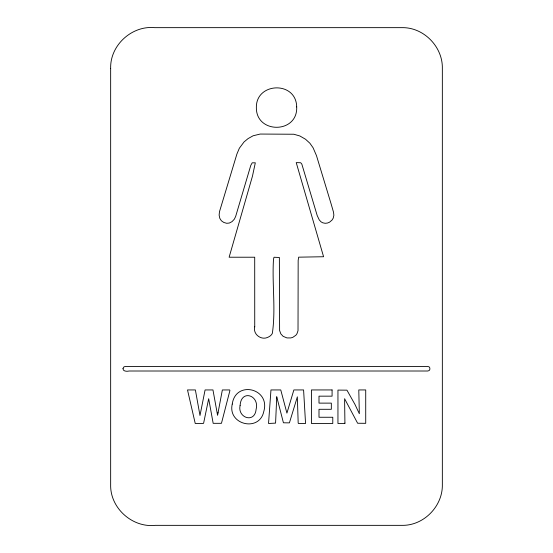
<?xml version="1.0" encoding="UTF-8"?>
<svg xmlns="http://www.w3.org/2000/svg" width="553" height="553" viewBox="0 0 553 553"><rect width="100%" height="100%" fill="white"/><g stroke="black" fill="none" stroke-linecap="round" stroke-linejoin="round"><path stroke-width="0.83" d="M110.655 68.351L110.655 484.628C109.971 507.937 132.229 527.908 155.31 525.35L402.107 525.35C423.798 525.737 442.829 506.147 442.345 484.635L442.345 68.372C442.829 46.839 423.771 27.235 402.066 27.65L154.709 27.65C131.849 25.369 110.019 45.27 110.655 68.309M254.733 326.844C252.756 334.116 261.002 340.427 267.583 337.427C269.539 336.59 271.468 335.312 272.353 333.3C275.933 308.927 271.903 283.724 273.514 259.15L273.991 257.249L279.369 257.477L279.611 330.528L280.813 333.825L283.095 336.314L286.938 337.924L290.83 337.931L292.786 337.358L295.89 335.215L296.961 333.742L298.019 330.687L298.164 260.477L298.661 257.173L323.581 256.737L296.228 162.603L300.701 162.748L301.834 164.123L317.208 215.58L319.268 219.928L321.065 221.857L322.8 222.811L325.143 223.294L327.438 223.053L329.547 222.195L332.111 219.983L333.217 218.152L333.874 215.221L333.507 212.158L331.074 203.76L316.475 155.628L313.081 147.762L309.901 143.248L305.553 139.259L299.844 135.962L293.823 134.241L260.18 134.054L253.143 135.768L248.076 138.596L244.053 141.934L239.345 148.245L236.891 154.08L219.479 211.723L219.126 215.11L219.797 218.324L221.352 220.751L223.799 222.458L226.695 223.288L229.267 223.059L232.004 221.649L234.327 219.195L235.661 216.423L250.786 165.368L252.216 162.81L255.313 162.81L252.472 176.131L229.122 257.221L254.705 257.221L254.733 326.844M122.987 368.644C122.932 371.581 127.301 371.492 129.091 371.008L427.752 371.008C430.642 371.111 430.669 366.369 427.773 366.445L125.165 366.445L123.685 367.088L122.987 368.644M296.691 106.909C297.963 133.847 255.998 134.096 256.364 107.552C255.887 82.155 296.242 80.71 296.691 106.909M240.12 405.404C237.175 417.791 254.802 423.798 256.108 409.372C259.772 395.277 241.122 389.001 240.12 405.404M276.749 396.854L275.574 423.121L268.537 423.48L270.963 389.941L280.765 389.941L286.917 413.126L293.864 389.941L303.59 389.941L305.553 423.48L298.399 423.48L298.178 422.969L297.348 396.854L289.406 422.872L283.426 422.796L276.749 396.854M232.246 404.091C227.407 424.711 259.364 432.391 263.746 411.619C270.776 388.324 235.564 379.925 232.246 404.091M344.92 423.08L344.885 423.48L337.952 423.48L337.952 390.093L346.938 390.162L354.964 404.416L359.339 413.727L358.786 389.941L365.72 389.941L365.72 423.322L357.632 423.245L344.595 398.699L344.92 423.08M218.041 412.828L217.585 415.317L212.96 389.941L205.08 389.941L199.986 415.517L195.382 389.941L187.508 389.941L195.237 423.48L203.221 423.48L203.642 423.073L208.675 398.699L213.175 423.328L221.456 423.322L229.917 390.549L229.661 389.941L222.354 389.955L218.041 412.828M332.083 389.941L311.429 389.941L311.429 423.48L332.782 423.48L332.782 417.259L318.998 417.259L318.998 409.296L331.337 409.296L331.337 403.123L318.998 403.123L318.998 396.162L332.083 396.162L332.083 389.941"/></g></svg>
